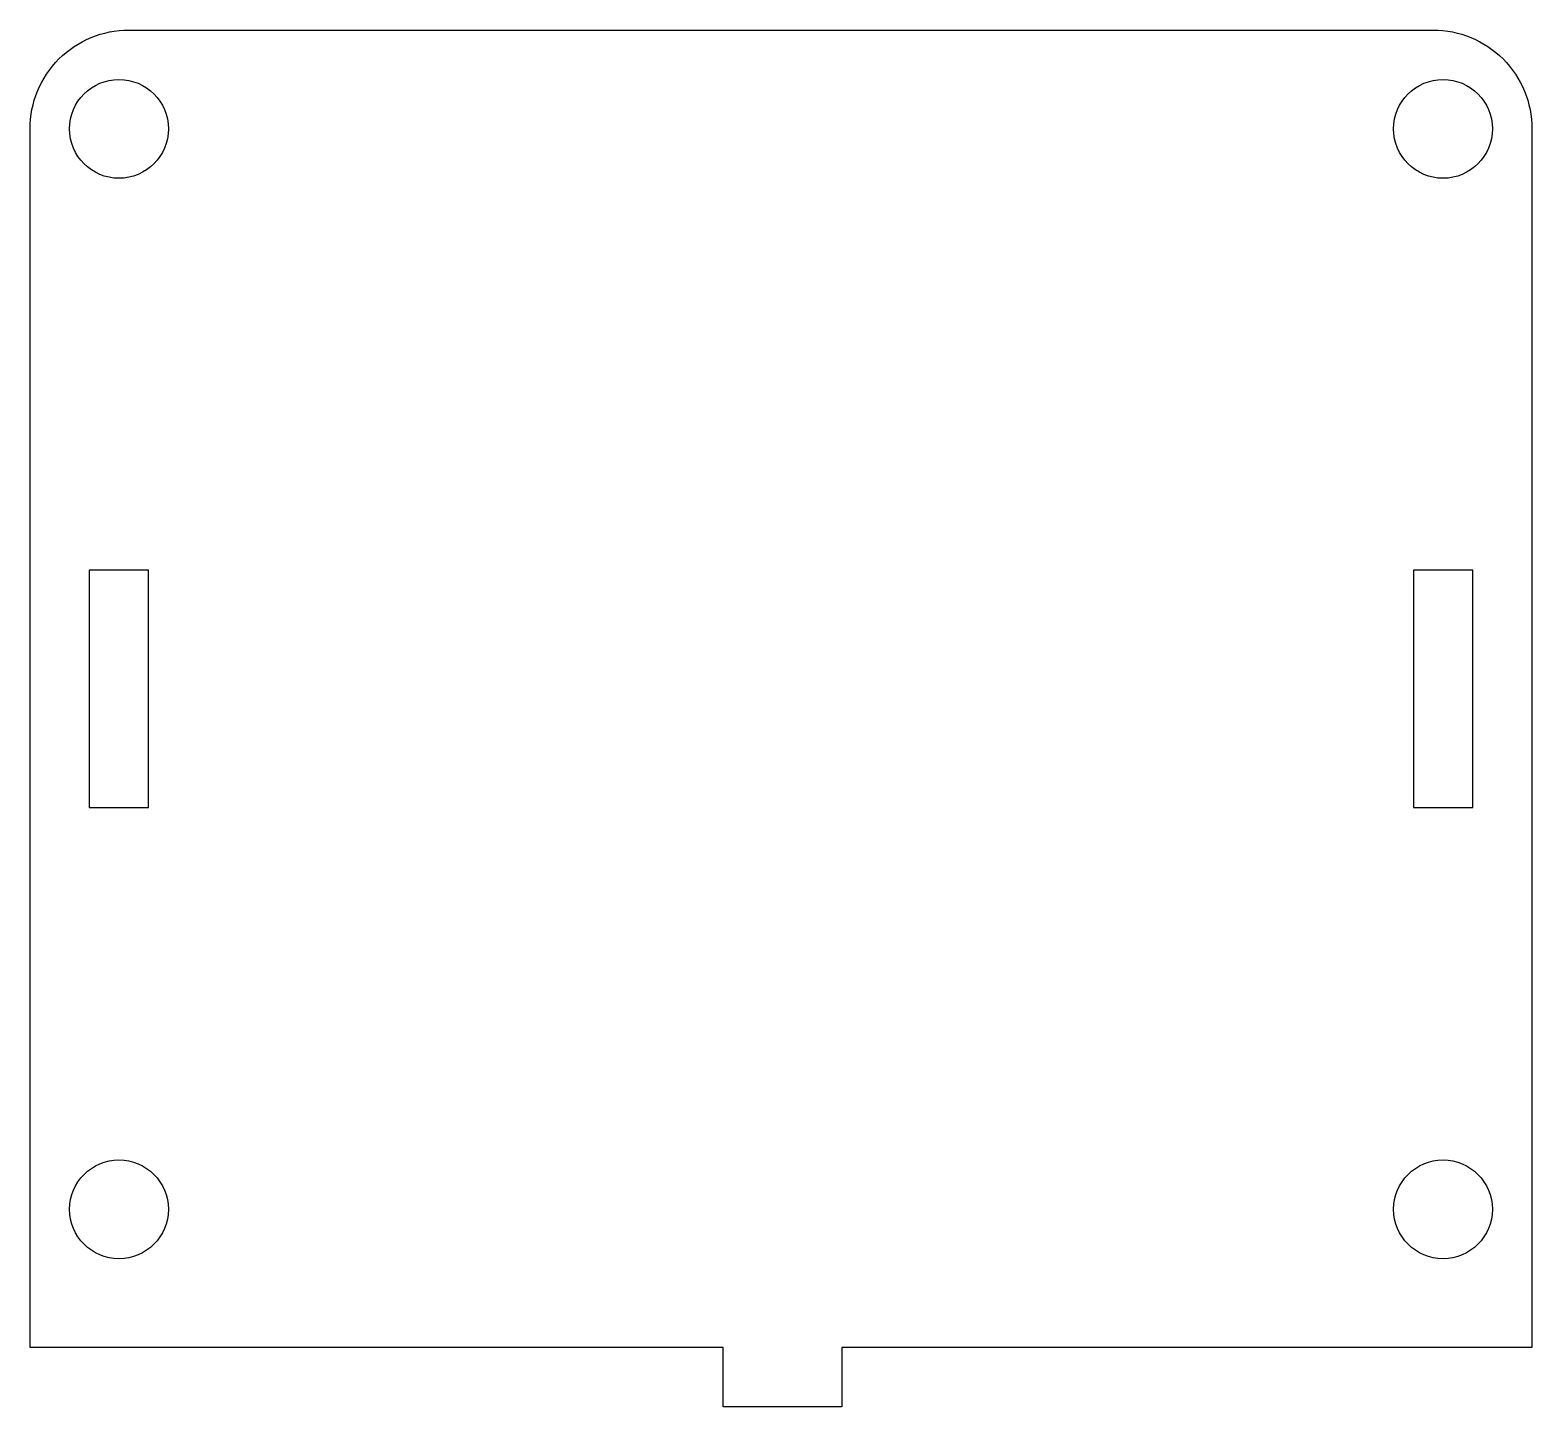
# Model space of a CAD drawing. Header units: millimetres. Extents: x -67.1 to 8.9, y -133 to -63.3.
import ezdxf

# ---------------------------------------------------------------- set-up
doc = ezdxf.new("R2010")
doc.units = ezdxf.units.MM
doc.layers.get('0').update_dxf_attribs({"linetype": 'CONTINUOUS'})

msp = doc.modelspace()

# ---------------------------------------------------------------- linework, layer by layer
msp.add_lwpolyline([(3.929, -63.333, -0.414214), (8.929, -68.333), (8.929, -130), (-26, -130), (-26, -133), (-32, -133), (-32, -130), (-67.071, -130), (-67.071, -68.333, -0.414214), (-62.071, -63.333)], format="xyb", close=True)
for points in [[(-61.071, -90.667), (-64.071, -90.667), (-64.071, -102.667), (-61.071, -102.667)], [(2.929, -90.667), (2.929, -102.667), (5.929, -102.667), (5.929, -90.667)]]:
    msp.add_lwpolyline(points, close=True)
for centre in [(-62.571, -68.333), (4.429, -68.333), (-62.571, -123), (4.429, -123)]:
    msp.add_circle(centre, 2.5)

doc.saveas('drawing.dxf')
